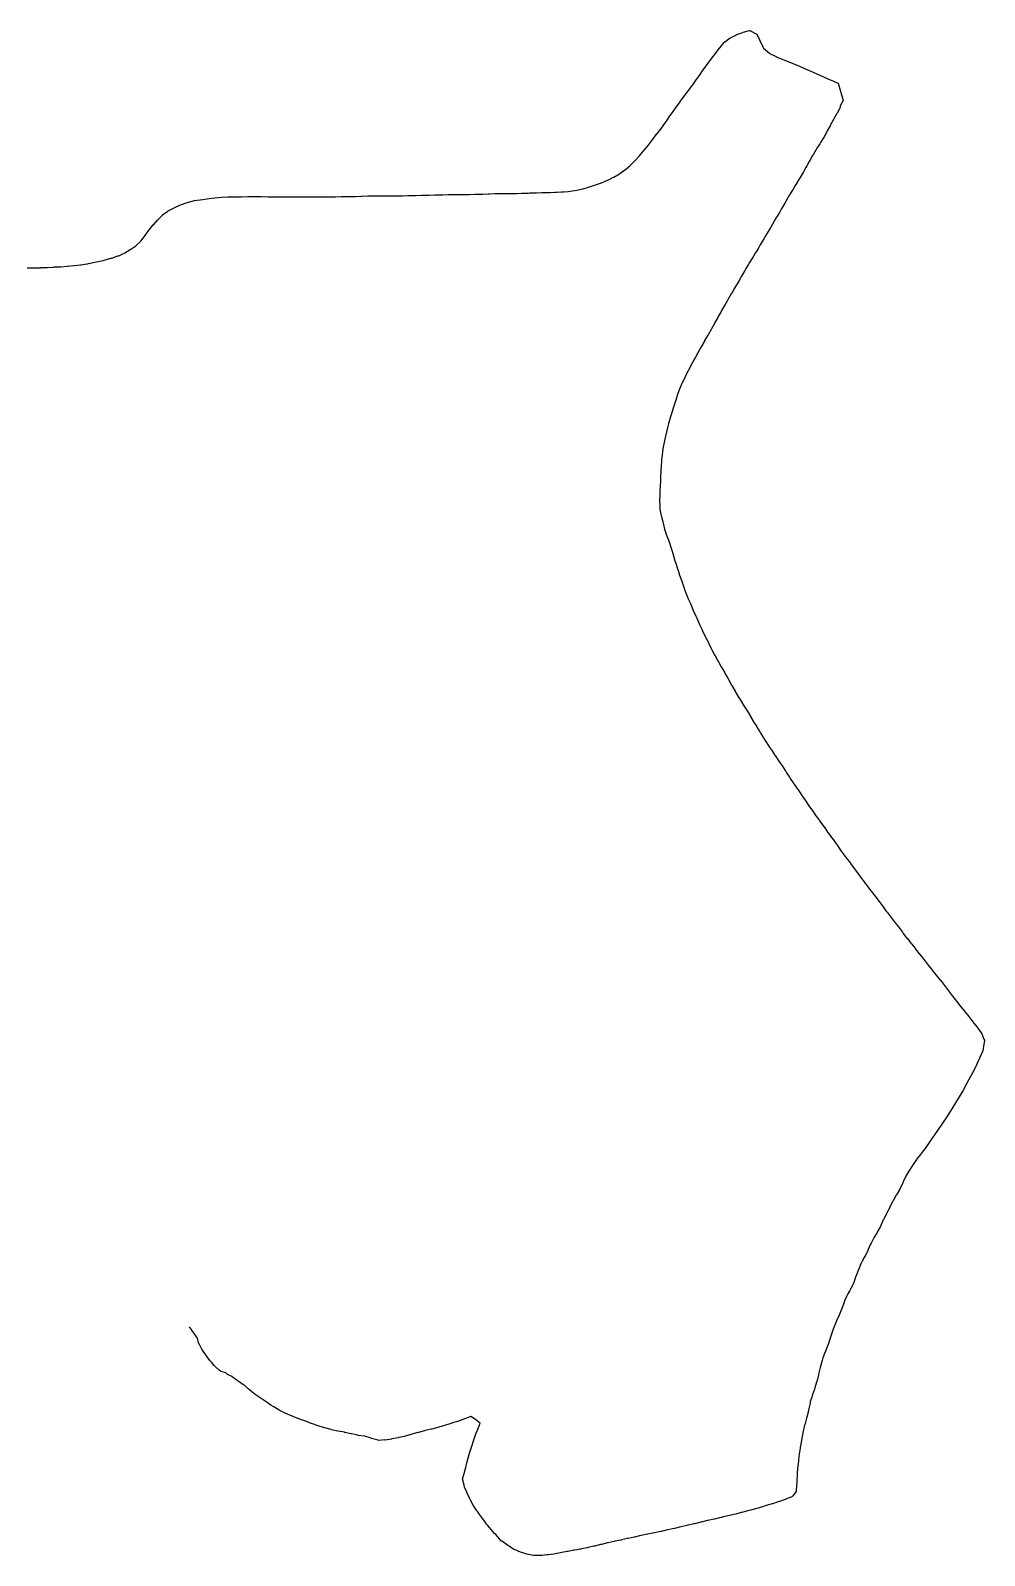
# Model space of a CAD drawing. Header units: metres. Extents: x -20.1 to 20.1, y 0 to 9.3.
# Drawn here: x -16.77 to -13.41, y 1.17 to 6.55 of the extents above; entities that cross this region are included whole.
import ezdxf

# ---------------------------------------------------------------- set-up
doc = ezdxf.new("R2010")
doc.units = ezdxf.units.M

msp = doc.modelspace()

# ---------------------------------------------------------------- linework, layer by layer
for p, q in [((-14.3223, 6.5056), (-14.3023, 6.5205)), ((-14.3023, 6.5205), (-14.301, 6.5214)), ((-14.301, 6.5214), (-14.2805, 6.5321)), ((-14.2805, 6.5321), (-14.2792, 6.5327)), ((-14.2792, 6.5327), (-14.2575, 6.5401)), ((-14.2575, 6.5401), (-14.2562, 6.5406)), ((-14.2562, 6.5406), (-14.234, 6.5465)), ((-14.234, 6.5465), (-14.2326, 6.5469)), ((-14.2326, 6.5469), (-14.2106, 6.5349)), ((-14.2106, 6.5349), (-14.2088, 6.5334)), ((-14.2088, 6.5334), (-14.1874, 6.4897)), ((-14.3745, 6.4394), (-14.3474, 6.4754)), ((-14.3474, 6.4754), (-14.3451, 6.4785)), ((-14.3451, 6.4785), (-14.3236, 6.5041)), ((-14.3236, 6.5041), (-14.3223, 6.5056)), ((-14.1874, 6.4897), (-14.1848, 6.4847)), ((-14.1848, 6.4847), (-14.164, 6.4664)), ((-14.164, 6.4664), (-14.161, 6.4643)), ((-14.161, 6.4643), (-14.1406, 6.4547)), ((-14.1406, 6.4547), (-14.1373, 6.453)), ((-14.1373, 6.453), (-14.1171, 6.4451)), ((-14.4106, 6.3888), (-14.4, 6.4042)), ((-14.4, 6.4042), (-14.3772, 6.4356)), ((-14.3772, 6.4356), (-14.3745, 6.4394)), ((-14.1171, 6.4451), (-14.1135, 6.4438)), ((-14.1135, 6.4438), (-14.0937, 6.4355)), ((-14.0937, 6.4355), (-14.0898, 6.4341)), ((-14.0898, 6.4341), (-14.0703, 6.4259)), ((-14.0703, 6.4259), (-14.0662, 6.4241)), ((-14.0662, 6.4241), (-14.0471, 6.4161)), ((-14.0471, 6.4161), (-14.0427, 6.4142)), ((-14.0427, 6.4142), (-14.0234, 6.4057)), ((-14.0234, 6.4057), (-14.0186, 6.4035)), ((-14.0186, 6.4035), (-13.9996, 6.3954)), ((-14.4485, 6.3361), (-14.4358, 6.3534)), ((-14.4358, 6.3534), (-14.4342, 6.3556)), ((-14.4342, 6.3556), (-14.4217, 6.3726)), ((-14.4217, 6.3726), (-14.4106, 6.3888)), ((-13.9996, 6.3954), (-13.9946, 6.3932)), ((-13.9946, 6.3932), (-13.9759, 6.3849)), ((-13.9759, 6.3849), (-13.9707, 6.3826)), ((-13.9707, 6.3826), (-13.9524, 6.3744)), ((-13.9524, 6.3744), (-13.9468, 6.3719)), ((-13.9468, 6.3719), (-13.9281, 6.3634)), ((-13.9281, 6.3634), (-13.9223, 6.3607)), ((-13.9223, 6.3607), (-13.9037, 6.3005)), ((-14.4914, 6.2779), (-14.4785, 6.2959)), ((-14.4785, 6.2959), (-14.4772, 6.2975)), ((-14.4772, 6.2975), (-14.4642, 6.315)), ((-14.4642, 6.315), (-14.4629, 6.3169)), ((-14.4629, 6.3169), (-14.45, 6.3341)), ((-14.45, 6.3341), (-14.4485, 6.3361)), ((-13.9037, 6.3005), (-13.9151, 6.2814)), ((-14.5331, 6.2185), (-14.5202, 6.2374)), ((-14.5202, 6.2374), (-14.5194, 6.2385)), ((-14.5194, 6.2385), (-14.5063, 6.2568)), ((-14.5063, 6.2568), (-14.5053, 6.2581)), ((-14.5053, 6.2581), (-14.4925, 6.2764)), ((-14.4925, 6.2764), (-14.4914, 6.2779)), ((-13.9262, 6.2543), (-13.9368, 6.2349)), ((-13.9254, 6.2559), (-13.9262, 6.2543)), ((-13.9146, 6.276), (-13.9254, 6.2559)), ((-13.9151, 6.2814), (-13.9146, 6.276)), ((-14.5623, 6.1802), (-14.5479, 6.1983)), ((-14.5479, 6.1983), (-14.5474, 6.199)), ((-14.5474, 6.199), (-14.5337, 6.2175)), ((-14.5337, 6.2175), (-14.5331, 6.2185)), ((-13.9617, 6.1897), (-13.9717, 6.1719)), ((-13.96, 6.1928), (-13.9617, 6.1897)), ((-13.9498, 6.2112), (-13.96, 6.1928)), ((-13.9484, 6.2138), (-13.9498, 6.2112)), ((-13.9379, 6.2329), (-13.9484, 6.2138)), ((-13.9368, 6.2349), (-13.9379, 6.2329)), ((-14.6059, 6.1249), (-14.5916, 6.1419)), ((-14.5916, 6.1419), (-14.5915, 6.142)), ((-14.5915, 6.142), (-14.5769, 6.1605)), ((-14.5769, 6.1605), (-14.5766, 6.1609)), ((-14.5766, 6.1609), (-14.5627, 6.1797)), ((-14.5627, 6.1797), (-14.5623, 6.1802)), ((-13.9966, 6.1317), (-13.9993, 6.1274)), ((-13.9864, 6.1479), (-13.9966, 6.1317)), ((-13.984, 6.1517), (-13.9864, 6.1479)), ((-13.9736, 6.1684), (-13.984, 6.1517)), ((-13.9717, 6.1719), (-13.9736, 6.1684)), ((-14.6546, 6.0712), (-14.6382, 6.0876)), ((-14.6382, 6.0876), (-14.6379, 6.0879)), ((-14.6379, 6.0879), (-14.6221, 6.1052)), ((-14.6221, 6.1052), (-14.622, 6.1054)), ((-14.622, 6.1054), (-14.6069, 6.1237)), ((-14.6069, 6.1237), (-14.6059, 6.1249)), ((-14.6069, 6.1237), (-14.6069, 6.1237)), ((-14.0239, 6.0853), (-14.0325, 6.0697)), ((-14.0208, 6.0906), (-14.0239, 6.0853)), ((-14.0118, 6.1066), (-14.0208, 6.0906)), ((-14.009, 6.1114), (-14.0118, 6.1066)), ((-13.9993, 6.1274), (-14.009, 6.1114)), ((-14.7337, 6.0192), (-14.7132, 6.0294)), ((-14.7132, 6.0294), (-14.7122, 6.0299)), ((-14.7122, 6.0299), (-14.6927, 6.0418)), ((-14.6927, 6.0418), (-14.6919, 6.0422)), ((-14.6919, 6.0422), (-14.6734, 6.0558)), ((-14.6734, 6.0558), (-14.6728, 6.0562)), ((-14.6728, 6.0562), (-14.6551, 6.0708)), ((-14.6551, 6.0708), (-14.6546, 6.0712)), ((-14.0561, 6.0281), (-14.0599, 6.0213)), ((-14.0477, 6.0424), (-14.0561, 6.0281)), ((-14.0442, 6.0487), (-14.0477, 6.0424)), ((-14.0357, 6.0638), (-14.0442, 6.0487)), ((-14.0325, 6.0697), (-14.0357, 6.0638)), ((-15.3157, 5.9677), (-15.2969, 5.9681)), ((-15.2969, 5.9681), (-15.2921, 5.9682)), ((-15.2921, 5.9682), (-15.2734, 5.9683)), ((-15.2734, 5.9683), (-15.2684, 5.9684)), ((-15.2684, 5.9684), (-15.2499, 5.9685)), ((-15.2499, 5.9685), (-15.2448, 5.9686)), ((-15.2448, 5.9686), (-15.2263, 5.9689)), ((-15.2263, 5.9689), (-15.2211, 5.9689)), ((-15.2211, 5.9689), (-15.2028, 5.9695)), ((-15.2028, 5.9695), (-15.1975, 5.9697)), ((-15.1975, 5.9697), (-15.1793, 5.9702)), ((-15.1793, 5.9702), (-15.1739, 5.9704)), ((-15.1739, 5.9704), (-15.1558, 5.971)), ((-15.1558, 5.971), (-15.1502, 5.971)), ((-15.1502, 5.971), (-15.1322, 5.9717)), ((-15.1322, 5.9717), (-15.1266, 5.972)), ((-15.1266, 5.972), (-15.1087, 5.9722)), ((-15.1087, 5.9722), (-15.1029, 5.9723)), ((-15.1029, 5.9723), (-15.0852, 5.9724)), ((-15.0852, 5.9724), (-15.0793, 5.9725)), ((-15.0793, 5.9725), (-15.0616, 5.9725)), ((-15.0616, 5.9725), (-15.0556, 5.9724)), ((-15.0556, 5.9724), (-15.0381, 5.9729)), ((-15.0381, 5.9729), (-15.032, 5.973)), ((-15.032, 5.973), (-15.0146, 5.9739)), ((-15.0146, 5.9739), (-15.0084, 5.9742)), ((-15.0084, 5.9742), (-14.991, 5.9747)), ((-14.991, 5.9747), (-14.9847, 5.9749)), ((-14.9847, 5.9749), (-14.9675, 5.9754)), ((-14.9675, 5.9754), (-14.9611, 5.9756)), ((-14.9611, 5.9756), (-14.944, 5.976)), ((-14.944, 5.976), (-14.9374, 5.9762)), ((-14.9374, 5.9762), (-14.9205, 5.9767)), ((-14.9205, 5.9767), (-14.9138, 5.977)), ((-14.9138, 5.977), (-14.897, 5.9779)), ((-14.897, 5.9779), (-14.8902, 5.9783)), ((-14.8902, 5.9783), (-14.8735, 5.9797)), ((-14.8735, 5.9797), (-14.8667, 5.9803)), ((-14.8667, 5.9803), (-14.8502, 5.9827)), ((-14.8502, 5.9827), (-14.8434, 5.9837)), ((-14.8434, 5.9837), (-14.8273, 5.9873)), ((-14.8273, 5.9873), (-14.8205, 5.9888)), ((-14.8205, 5.9888), (-14.8048, 5.9934)), ((-14.8048, 5.9934), (-14.7981, 5.9955)), ((-14.7981, 5.9955), (-14.7881, 5.9988)), ((-14.7881, 5.9988), (-14.7565, 6.0096)), ((-14.7565, 6.0096), (-14.7349, 6.0187)), ((-14.7349, 6.0187), (-14.7337, 6.0192)), ((-14.0856, 5.9802), (-14.0932, 5.9673)), ((-14.0809, 5.9876), (-14.0856, 5.9802)), ((-14.0728, 6.0007), (-14.0809, 5.9876)), ((-14.0684, 6.0078), (-14.0728, 6.0007)), ((-14.0599, 6.0213), (-14.0684, 6.0078)), ((-16.2839, 5.9107), (-16.2628, 5.922)), ((-16.2628, 5.922), (-16.2624, 5.9222)), ((-16.2624, 5.9222), (-16.2401, 5.9322)), ((-16.2401, 5.9322), (-16.2397, 5.9324)), ((-16.2397, 5.9324), (-16.2164, 5.941)), ((-16.2164, 5.941), (-16.2161, 5.941)), ((-16.2161, 5.941), (-16.1903, 5.9473)), ((-16.1903, 5.9473), (-16.1901, 5.9474)), ((-16.1901, 5.9474), (-16.1614, 5.9515)), ((-16.1614, 5.9515), (-16.1612, 5.9516)), ((-16.1612, 5.9516), (-16.1309, 5.9553)), ((-16.1309, 5.9553), (-16.1307, 5.9554)), ((-16.1307, 5.9554), (-16.1305, 5.9554)), ((-16.1305, 5.9554), (-16.0959, 5.9587)), ((-16.0959, 5.9587), (-16.0733, 5.9601)), ((-16.0733, 5.9601), (-16.0723, 5.9601)), ((-16.0723, 5.9601), (-16.0498, 5.9606)), ((-16.0498, 5.9606), (-16.0487, 5.9607)), ((-16.0487, 5.9607), (-16.0263, 5.961)), ((-16.0263, 5.961), (-16.0251, 5.961)), ((-16.0251, 5.961), (-16.0027, 5.9615)), ((-16.0027, 5.9615), (-16.0014, 5.9615)), ((-16.0014, 5.9615), (-15.9792, 5.9613)), ((-15.9792, 5.9613), (-15.9778, 5.9613)), ((-15.9778, 5.9613), (-15.9557, 5.9611)), ((-15.9557, 5.9611), (-15.9541, 5.9611)), ((-15.9541, 5.9611), (-15.9322, 5.9609)), ((-15.9322, 5.9609), (-15.9305, 5.9609)), ((-15.9305, 5.9609), (-15.9087, 5.9607)), ((-15.9087, 5.9607), (-15.9068, 5.9607)), ((-15.9068, 5.9607), (-15.8851, 5.9608)), ((-15.8851, 5.9608), (-15.8832, 5.9608)), ((-15.8832, 5.9608), (-15.8616, 5.9608)), ((-15.8616, 5.9608), (-15.8595, 5.9607)), ((-15.8595, 5.9607), (-15.8381, 5.9604)), ((-15.8381, 5.9604), (-15.8359, 5.9604)), ((-15.8359, 5.9604), (-15.8146, 5.9602)), ((-15.8146, 5.9602), (-15.8122, 5.9602)), ((-15.8122, 5.9602), (-15.791, 5.9603)), ((-15.791, 5.9603), (-15.7886, 5.9603)), ((-15.7886, 5.9603), (-15.7675, 5.9604)), ((-15.7675, 5.9604), (-15.765, 5.9604)), ((-15.765, 5.9604), (-15.744, 5.9603)), ((-15.744, 5.9603), (-15.7413, 5.9603)), ((-15.7413, 5.9603), (-15.7204, 5.9604)), ((-15.7204, 5.9604), (-15.7177, 5.9604)), ((-15.7177, 5.9604), (-15.6969, 5.9607)), ((-15.6969, 5.9607), (-15.694, 5.9608)), ((-15.694, 5.9608), (-15.6734, 5.9616)), ((-15.6734, 5.9616), (-15.6704, 5.9617)), ((-15.6704, 5.9617), (-15.6499, 5.9621)), ((-15.6499, 5.9621), (-15.6467, 5.9621)), ((-15.6467, 5.9621), (-15.6263, 5.9618)), ((-15.6263, 5.9618), (-15.6231, 5.9618)), ((-15.6231, 5.9618), (-15.6028, 5.9626)), ((-15.6028, 5.9626), (-15.5994, 5.9627)), ((-15.5994, 5.9627), (-15.5793, 5.9634)), ((-15.5793, 5.9634), (-15.5758, 5.9636)), ((-15.5758, 5.9636), (-15.5557, 5.9636)), ((-15.5557, 5.9636), (-15.5522, 5.9637)), ((-15.5522, 5.9637), (-15.5322, 5.964)), ((-15.5322, 5.964), (-15.5285, 5.964)), ((-15.5285, 5.964), (-15.5087, 5.9639)), ((-15.5087, 5.9639), (-15.5049, 5.964)), ((-15.5049, 5.964), (-15.4852, 5.9639)), ((-15.4852, 5.9639), (-15.4812, 5.9639)), ((-15.4812, 5.9639), (-15.4616, 5.9643)), ((-15.4616, 5.9643), (-15.4576, 5.9644)), ((-15.4576, 5.9644), (-15.4381, 5.965)), ((-15.4381, 5.965), (-15.4339, 5.965)), ((-15.4339, 5.965), (-15.4146, 5.9654)), ((-15.4146, 5.9654), (-15.4103, 5.9655)), ((-15.4103, 5.9655), (-15.391, 5.966)), ((-15.391, 5.966), (-15.3867, 5.9661)), ((-15.3867, 5.9661), (-15.3675, 5.9663)), ((-15.3675, 5.9663), (-15.363, 5.9665)), ((-15.363, 5.9665), (-15.344, 5.967)), ((-15.344, 5.967), (-15.3394, 5.9672)), ((-15.3394, 5.9672), (-15.3205, 5.9676)), ((-15.3205, 5.9676), (-15.3157, 5.9677)), ((-14.1221, 5.9167), (-14.129, 5.9052)), ((-14.117, 5.9258), (-14.1221, 5.9167)), ((-14.1099, 5.9378), (-14.117, 5.9258)), ((-14.1052, 5.9466), (-14.1099, 5.9378)), ((-14.0981, 5.9593), (-14.1052, 5.9466)), ((-14.0932, 5.9673), (-14.0981, 5.9593)), ((-16.3504, 5.8438), (-16.3363, 5.8613)), ((-16.3363, 5.8613), (-16.3356, 5.8623)), ((-16.3356, 5.8623), (-16.3203, 5.879)), ((-16.3203, 5.879), (-16.3196, 5.8798)), ((-16.3196, 5.8798), (-16.3035, 5.8959)), ((-16.3035, 5.8959), (-16.3029, 5.8965)), ((-16.3029, 5.8965), (-16.2844, 5.9103)), ((-16.2844, 5.9103), (-16.2839, 5.9107)), ((-14.1533, 5.8643), (-14.1592, 5.8537)), ((-14.1472, 5.875), (-14.1533, 5.8643)), ((-14.1413, 5.8849), (-14.1472, 5.875)), ((-14.1347, 5.8958), (-14.1413, 5.8849)), ((-14.129, 5.9052), (-14.1347, 5.8958)), ((-16.3785, 5.805), (-16.3654, 5.823)), ((-16.3654, 5.823), (-16.3644, 5.8244)), ((-16.3644, 5.8244), (-16.3513, 5.8426)), ((-16.3513, 5.8426), (-16.3504, 5.8438)), ((-14.1843, 5.812), (-14.1898, 5.8029)), ((-14.1775, 5.8232), (-14.1843, 5.812)), ((-14.1717, 5.8328), (-14.1775, 5.8232)), ((-14.1652, 5.8436), (-14.1717, 5.8328)), ((-14.1592, 5.8537), (-14.1652, 5.8436)), ((-16.4577, 5.7529), (-16.4381, 5.7624)), ((-16.4381, 5.7624), (-16.4359, 5.7635)), ((-16.4359, 5.7635), (-16.4173, 5.7743)), ((-16.4173, 5.7743), (-16.4153, 5.7754)), ((-16.4153, 5.7754), (-16.3977, 5.788)), ((-16.3977, 5.788), (-16.396, 5.7893)), ((-16.396, 5.7893), (-16.3799, 5.8038)), ((-16.3799, 5.8038), (-16.3785, 5.805)), ((-14.2139, 5.7617), (-14.2215, 5.7492)), ((-14.2089, 5.77), (-14.2139, 5.7617)), ((-14.2019, 5.7824), (-14.2089, 5.77)), ((-14.1969, 5.7912), (-14.2019, 5.7824)), ((-14.1898, 5.8029), (-14.1969, 5.7912)), ((-16.7798, 5.7099), (-16.7574, 5.7102)), ((-16.7574, 5.7102), (-16.7561, 5.7102)), ((-16.7561, 5.7102), (-16.7339, 5.7107)), ((-16.7339, 5.7107), (-16.7325, 5.7108)), ((-16.7325, 5.7108), (-16.7104, 5.7118)), ((-16.7104, 5.7118), (-16.7088, 5.7118)), ((-16.7088, 5.7118), (-16.6868, 5.713)), ((-16.6868, 5.713), (-16.6852, 5.7131)), ((-16.6852, 5.7131), (-16.6633, 5.7141)), ((-16.6633, 5.7141), (-16.6616, 5.7142)), ((-16.6616, 5.7142), (-16.6398, 5.7158)), ((-16.6398, 5.7158), (-16.638, 5.7159)), ((-16.638, 5.7159), (-16.6163, 5.718)), ((-16.6163, 5.718), (-16.6144, 5.7182)), ((-16.6144, 5.7182), (-16.5929, 5.7209)), ((-16.5929, 5.7209), (-16.5909, 5.7211)), ((-16.5909, 5.7211), (-16.5696, 5.7245)), ((-16.5696, 5.7245), (-16.5676, 5.7248)), ((-16.5676, 5.7248), (-16.5647, 5.7254)), ((-16.5647, 5.7254), (-16.5365, 5.7309)), ((-16.5365, 5.7309), (-16.5119, 5.7364)), ((-16.5119, 5.7364), (-16.5089, 5.7371)), ((-16.5089, 5.7371), (-16.485, 5.7437)), ((-16.485, 5.7437), (-16.4821, 5.7444)), ((-16.4821, 5.7444), (-16.4603, 5.752)), ((-16.4603, 5.752), (-16.4577, 5.7529)), ((-14.251, 5.7009), (-14.2591, 5.6867)), ((-14.247, 5.7079), (-14.251, 5.7009)), ((-14.2386, 5.7212), (-14.247, 5.7079)), ((-14.2342, 5.7285), (-14.2386, 5.7212)), ((-14.2262, 5.7415), (-14.2342, 5.7285)), ((-14.2215, 5.7492), (-14.2262, 5.7415)), ((-14.2743, 5.6591), (-14.2834, 5.6442)), ((-14.2709, 5.6651), (-14.2743, 5.6591)), ((-14.2628, 5.6802), (-14.2709, 5.6651)), ((-14.2591, 5.6867), (-14.2628, 5.6802)), ((-14.3106, 5.5975), (-14.3205, 5.5813)), ((-14.3079, 5.602), (-14.3106, 5.5975)), ((-14.2987, 5.6182), (-14.3079, 5.602)), ((-14.2957, 5.6233), (-14.2987, 5.6182)), ((-14.2866, 5.6387), (-14.2957, 5.6233)), ((-14.2834, 5.6442), (-14.2866, 5.6387)), ((-14.3446, 5.5387), (-14.3464, 5.5355)), ((-14.3347, 5.5563), (-14.3446, 5.5387)), ((-14.3326, 5.5601), (-14.3347, 5.5563)), ((-14.3228, 5.5771), (-14.3326, 5.5601)), ((-14.3205, 5.5813), (-14.3228, 5.5771)), ((-14.3694, 5.4933), (-14.3803, 5.4743)), ((-14.3682, 5.4956), (-14.3694, 5.4933)), ((-14.3579, 5.5144), (-14.3682, 5.4956)), ((-14.3563, 5.5171), (-14.3579, 5.5144)), ((-14.3464, 5.5355), (-14.3563, 5.5171)), ((-14.4051, 5.4311), (-14.4162, 5.4102)), ((-14.4046, 5.432), (-14.4051, 5.4311)), ((-14.3934, 5.4521), (-14.4046, 5.432)), ((-14.3927, 5.4534), (-14.3934, 5.4521)), ((-14.3813, 5.4726), (-14.3927, 5.4534)), ((-14.3803, 5.4743), (-14.3813, 5.4726)), ((-14.4283, 5.389), (-14.4396, 5.3679)), ((-14.4282, 5.3892), (-14.4283, 5.389)), ((-14.4249, 5.3951), (-14.4282, 5.3892)), ((-14.4164, 5.4099), (-14.4249, 5.3951)), ((-14.4162, 5.4102), (-14.4164, 5.4099)), ((-14.4625, 5.3239), (-14.472, 5.3041)), ((-14.4616, 5.3254), (-14.4625, 5.3239)), ((-14.4513, 5.3454), (-14.4616, 5.3254)), ((-14.4507, 5.3465), (-14.4513, 5.3454)), ((-14.4399, 5.3672), (-14.4507, 5.3465)), ((-14.4396, 5.3679), (-14.4399, 5.3672)), ((-14.4825, 5.2795), (-14.4889, 5.2597)), ((-14.4814, 5.2821), (-14.4825, 5.2795)), ((-14.473, 5.3021), (-14.4814, 5.2821)), ((-14.472, 5.3041), (-14.473, 5.3021)), ((-14.5039, 5.2155), (-14.5197, 5.1609)), ((-14.4917, 5.2511), (-14.5039, 5.2155)), ((-14.4899, 5.2565), (-14.4917, 5.2511)), ((-14.4889, 5.2597), (-14.4899, 5.2565)), ((-14.5316, 5.1121), (-14.5381, 5.0774)), ((-14.5304, 5.1171), (-14.5316, 5.1121)), ((-14.521, 5.1562), (-14.5304, 5.1171)), ((-14.5197, 5.1609), (-14.521, 5.1562)), ((-14.5392, 5.0715), (-14.5432, 5.0407)), ((-14.5381, 5.0774), (-14.5392, 5.0715)), ((-14.546, 5.0057), (-14.5466, 4.9983)), ((-14.544, 5.0341), (-14.546, 5.0057)), ((-14.5432, 5.0407), (-14.544, 5.0341)), ((-14.5485, 4.9629), (-14.5496, 4.9369)), ((-14.548, 4.9711), (-14.5485, 4.9629)), ((-14.5466, 4.9983), (-14.548, 4.9711)), ((-14.5509, 4.9027), (-14.5514, 4.8923)), ((-14.55, 4.9276), (-14.5509, 4.9027)), ((-14.5496, 4.9369), (-14.55, 4.9276)), ((-14.5514, 4.8923), (-14.5505, 4.8702)), ((-14.5505, 4.8702), (-14.5502, 4.8598)), ((-14.5502, 4.8598), (-14.5464, 4.8415)), ((-14.5464, 4.8415), (-14.5442, 4.8321)), ((-14.5442, 4.8321), (-14.5402, 4.8149)), ((-14.5402, 4.8149), (-14.5377, 4.805)), ((-14.5377, 4.805), (-14.5334, 4.7888)), ((-14.5334, 4.7888), (-14.5304, 4.7787)), ((-14.5304, 4.7787), (-14.5251, 4.7642)), ((-14.5251, 4.7642), (-14.5214, 4.7541)), ((-14.5214, 4.7541), (-14.5163, 4.7402)), ((-14.5163, 4.7402), (-14.5126, 4.7292)), ((-14.5126, 4.7292), (-14.5084, 4.7153)), ((-14.5084, 4.7153), (-14.5048, 4.7034)), ((-14.5048, 4.7034), (-14.5007, 4.6901)), ((-14.5007, 4.6901), (-14.4969, 4.6777)), ((-14.4969, 4.6777), (-14.493, 4.665)), ((-14.493, 4.665), (-14.489, 4.6519)), ((-14.489, 4.6519), (-14.4851, 4.64)), ((-14.4851, 4.64), (-14.4808, 4.6266)), ((-14.4808, 4.6266), (-14.4768, 4.6154)), ((-14.4768, 4.6154), (-14.4721, 4.6016)), ((-14.4721, 4.6016), (-14.4684, 4.591)), ((-14.4684, 4.591), (-14.4633, 4.5768)), ((-14.4633, 4.5768), (-14.4596, 4.5669)), ((-14.4596, 4.5669), (-14.4539, 4.5526)), ((-14.4539, 4.5526), (-14.4501, 4.5436)), ((-14.4501, 4.5436), (-14.444, 4.529)), ((-14.444, 4.529), (-14.4403, 4.5206)), ((-14.4403, 4.5206), (-14.4338, 4.5055)), ((-14.4338, 4.5055), (-14.4304, 4.4976)), ((-14.4304, 4.4976), (-14.4236, 4.4822)), ((-14.4236, 4.4822), (-14.4203, 4.4748)), ((-14.4203, 4.4748), (-14.4132, 4.4589)), ((-14.4132, 4.4589), (-14.4101, 4.4522)), ((-14.4101, 4.4522), (-14.4026, 4.436)), ((-14.4026, 4.436), (-14.3996, 4.4298)), ((-14.3996, 4.4298), (-14.3917, 4.4133)), ((-14.3917, 4.4133), (-14.3889, 4.4077)), ((-14.3889, 4.4077), (-14.3805, 4.391)), ((-14.3805, 4.391), (-14.3779, 4.3858)), ((-14.3779, 4.3858), (-14.3695, 4.3684)), ((-14.3695, 4.3684), (-14.3671, 4.3638)), ((-14.3671, 4.3638), (-14.3581, 4.3463)), ((-14.3581, 4.3463), (-14.3559, 4.3422)), ((-14.3559, 4.3422), (-14.346, 4.3249)), ((-14.346, 4.3249), (-14.3439, 4.3213)), ((-14.3439, 4.3213), (-14.3338, 4.3035)), ((-14.3338, 4.3035), (-14.3321, 4.3003)), ((-14.3321, 4.3003), (-14.3218, 4.2819)), ((-14.3218, 4.2819), (-14.3203, 4.2793)), ((-14.3203, 4.2793), (-14.3095, 4.2607)), ((-14.3095, 4.2607), (-14.3083, 4.2584)), ((-14.3083, 4.2584), (-14.2976, 4.2391)), ((-14.2976, 4.2391), (-14.2965, 4.2373)), ((-14.2965, 4.2373), (-14.2853, 4.2178)), ((-14.2853, 4.2178), (-14.2845, 4.2165)), ((-14.2845, 4.2165), (-14.2729, 4.1967)), ((-14.2729, 4.1967), (-14.2724, 4.1958)), ((-14.2724, 4.1958), (-14.26, 4.1761)), ((-14.26, 4.1761), (-14.2597, 4.1756)), ((-14.2597, 4.1756), (-14.2471, 4.1554)), ((-14.2471, 4.1554), (-14.2471, 4.1554)), ((-14.2471, 4.1554), (-14.246, 4.1536)), ((-14.246, 4.1536), (-14.2348, 4.1349)), ((-14.2348, 4.1349), (-14.2345, 4.1345)), ((-14.2345, 4.1345), (-14.2225, 4.1143)), ((-14.2225, 4.1143), (-14.222, 4.1134)), ((-14.222, 4.1134), (-14.2102, 4.0937)), ((-14.2102, 4.0937), (-14.2094, 4.0925)), ((-14.2094, 4.0925), (-14.1974, 4.0737)), ((-14.1974, 4.0737), (-14.1964, 4.072)), ((-14.1964, 4.072), (-14.1849, 4.0534)), ((-14.1849, 4.0534), (-14.1836, 4.0513)), ((-14.1836, 4.0513), (-14.1722, 4.0332)), ((-14.1722, 4.0332), (-14.1706, 4.0308)), ((-14.1706, 4.0308), (-14.1592, 4.0134)), ((-14.1592, 4.0134), (-14.1573, 4.0105)), ((-14.1573, 4.0105), (-14.1462, 3.9935)), ((-14.1462, 3.9935), (-14.144, 3.9903)), ((-14.144, 3.9903), (-14.1329, 3.9739)), ((-14.1329, 3.9739), (-14.1305, 3.9703)), ((-14.1305, 3.9703), (-14.1196, 3.9544)), ((-14.1196, 3.9544), (-14.117, 3.9503)), ((-14.117, 3.9503), (-14.1067, 3.9345)), ((-14.1067, 3.9345), (-14.1037, 3.93)), ((-14.1037, 3.93), (-14.0938, 3.9145)), ((-14.0938, 3.9145), (-14.0906, 3.9097)), ((-14.0906, 3.9097), (-14.0806, 3.8949)), ((-14.0806, 3.8949), (-14.077, 3.8897)), ((-14.077, 3.8897), (-14.067, 3.8756)), ((-14.067, 3.8756), (-14.0631, 3.8701)), ((-14.0631, 3.8701), (-14.0535, 3.8562)), ((-14.0535, 3.8562), (-14.0494, 3.8503)), ((-14.0494, 3.8503), (-14.0403, 3.8367)), ((-14.0403, 3.8367), (-14.0361, 3.8301)), ((-14.0361, 3.8301), (-14.0271, 3.817)), ((-14.0271, 3.817), (-14.0224, 3.8103)), ((-14.0224, 3.8103), (-14.0136, 3.7977)), ((-14.0136, 3.7977), (-14.0085, 3.7907)), ((-14.0085, 3.7907), (-14, 3.7784)), ((-14, 3.7784), (-13.9948, 3.7709)), ((-13.9948, 3.7709), (-13.9864, 3.7592)), ((-13.9864, 3.7592), (-13.9808, 3.7514)), ((-13.9808, 3.7514), (-13.9726, 3.7401)), ((-13.9726, 3.7401), (-13.9668, 3.7319)), ((-13.9668, 3.7319), (-13.9588, 3.7211)), ((-13.9588, 3.7211), (-13.9527, 3.7125)), ((-13.9527, 3.7125), (-13.9451, 3.7019)), ((-13.9451, 3.7019), (-13.9386, 3.6931)), ((-13.9386, 3.6931), (-13.9314, 3.6828)), ((-13.9314, 3.6828), (-13.9247, 3.6734)), ((-13.9247, 3.6734), (-13.9177, 3.6636)), ((-13.9177, 3.6636), (-13.9109, 3.6538)), ((-13.9109, 3.6538), (-13.904, 3.6445)), ((-13.904, 3.6445), (-13.8968, 3.6344)), ((-13.8968, 3.6344), (-13.89, 3.6256)), ((-13.89, 3.6256), (-13.8823, 3.6154)), ((-13.8823, 3.6154), (-13.876, 3.6068)), ((-13.876, 3.6068), (-13.8681, 3.5961)), ((-13.8681, 3.5961), (-13.8621, 3.5879)), ((-13.8621, 3.5879), (-13.8539, 3.5768)), ((-13.8539, 3.5768), (-13.848, 3.5691)), ((-13.848, 3.5691), (-13.8395, 3.5577)), ((-13.8395, 3.5577), (-13.834, 3.5502)), ((-13.834, 3.5502), (-13.8253, 3.5383)), ((-13.8253, 3.5383), (-13.8201, 3.5314)), ((-13.8201, 3.5314), (-13.8109, 3.5193)), ((-13.8109, 3.5193), (-13.8059, 3.5127)), ((-13.8059, 3.5127), (-13.7962, 3.5005)), ((-13.7962, 3.5005), (-13.7914, 3.4943)), ((-13.7914, 3.4943), (-13.7814, 3.4818)), ((-13.7814, 3.4818), (-13.777, 3.4759)), ((-13.777, 3.4759), (-13.7672, 3.4625)), ((-13.7672, 3.4625), (-13.7631, 3.4569)), ((-13.7631, 3.4569), (-13.7532, 3.443)), ((-13.7532, 3.443), (-13.7493, 3.4379)), ((-13.7493, 3.4379), (-13.7387, 3.424)), ((-13.7387, 3.424), (-13.735, 3.4193)), ((-13.735, 3.4193), (-13.7238, 3.4054)), ((-13.7238, 3.4054), (-13.7205, 3.401)), ((-13.7205, 3.401), (-13.7092, 3.3865)), ((-13.7092, 3.3865), (-13.7061, 3.3825)), ((-13.7061, 3.3825), (-13.6949, 3.3674)), ((-13.6949, 3.3674), (-13.6921, 3.3637)), ((-13.6921, 3.3637), (-13.6805, 3.3483)), ((-13.6805, 3.3483), (-13.6779, 3.3451)), ((-13.6779, 3.3451), (-13.6656, 3.3296)), ((-13.6656, 3.3296), (-13.6633, 3.3268)), ((-13.6633, 3.3268), (-13.6506, 3.3112)), ((-13.6506, 3.3112), (-13.6487, 3.3086)), ((-13.6487, 3.3086), (-13.6362, 3.2921)), ((-13.6362, 3.2921), (-13.6345, 3.2899)), ((-13.6345, 3.2899), (-13.6215, 3.2734)), ((-13.6215, 3.2734), (-13.62, 3.2715)), ((-13.62, 3.2715), (-13.6067, 3.2546)), ((-13.6067, 3.2546), (-13.6056, 3.2532)), ((-13.6056, 3.2532), (-13.5921, 3.2358)), ((-13.5921, 3.2358), (-13.5912, 3.2347)), ((-13.5912, 3.2347), (-13.5773, 3.2171)), ((-13.5773, 3.2171), (-13.5767, 3.2164)), ((-13.5767, 3.2164), (-13.5618, 3.1991)), ((-13.5618, 3.1991), (-13.5615, 3.1987)), ((-13.5615, 3.1987), (-13.5471, 3.1803)), ((-13.5471, 3.1803), (-13.5471, 3.1803)), ((-13.5471, 3.1803), (-13.5465, 3.1794)), ((-13.5465, 3.1794), (-13.5331, 3.1615)), ((-13.5331, 3.1615), (-13.5328, 3.1611)), ((-13.5328, 3.1611), (-13.5188, 3.1429)), ((-13.5188, 3.1429), (-13.5182, 3.1422)), ((-13.5182, 3.1422), (-13.5046, 3.1242)), ((-13.5046, 3.1242), (-13.5038, 3.1231)), ((-13.5038, 3.1231), (-13.4901, 3.1059)), ((-13.4901, 3.1059), (-13.4889, 3.1045)), ((-13.4889, 3.1045), (-13.4751, 3.088)), ((-13.4751, 3.088), (-13.4737, 3.0863)), ((-13.4737, 3.0863), (-13.4605, 3.0698)), ((-13.4605, 3.0698), (-13.4589, 3.0676)), ((-13.4589, 3.0676), (-13.4463, 3.0512)), ((-13.4463, 3.0512), (-13.4443, 3.0487)), ((-13.4443, 3.0487), (-13.4321, 3.0325)), ((-13.4321, 3.0325), (-13.4299, 3.0296)), ((-13.4299, 3.0296), (-13.4183, 3.0135)), ((-13.4183, 3.0135), (-13.4159, 3.0101)), ((-13.4159, 3.0101), (-13.408, 2.9913)), ((-13.4103, 2.9581), (-13.4113, 2.9501)), ((-13.406, 2.9868), (-13.4103, 2.9581)), ((-13.408, 2.9913), (-13.406, 2.9868)), ((-13.4113, 2.9501), (-13.4326, 2.9027)), ((-13.4407, 2.8855), (-13.469, 2.833)), ((-13.4326, 2.9027), (-13.4407, 2.8855)), ((-13.4826, 2.8083), (-13.5177, 2.7505)), ((-13.469, 2.833), (-13.4826, 2.8083)), ((-13.5177, 2.7505), (-13.5384, 2.7164)), ((-13.5384, 2.7164), (-13.5714, 2.669)), ((-13.5714, 2.669), (-13.5965, 2.6329)), ((-13.6309, 2.5857), (-13.644, 2.5685)), ((-13.6294, 2.5876), (-13.6309, 2.5857)), ((-13.6164, 2.6037), (-13.6294, 2.5876)), ((-13.6147, 2.6058), (-13.6164, 2.6037)), ((-13.6106, 2.6119), (-13.6147, 2.6058)), ((-13.5965, 2.6329), (-13.6106, 2.6119)), ((-13.6713, 2.528), (-13.6832, 2.5078)), ((-13.6707, 2.5289), (-13.6713, 2.528)), ((-13.6582, 2.5476), (-13.6707, 2.5289)), ((-13.6574, 2.5489), (-13.6582, 2.5476)), ((-13.6451, 2.5669), (-13.6574, 2.5489)), ((-13.644, 2.5685), (-13.6451, 2.5669)), ((-13.694, 2.4847), (-13.7039, 2.4622)), ((-13.6917, 2.4896), (-13.694, 2.4848)), ((-13.694, 2.4848), (-13.694, 2.4847)), ((-13.6834, 2.5074), (-13.6917, 2.4896)), ((-13.6832, 2.5078), (-13.6834, 2.5074)), ((-13.7278, 2.421), (-13.7286, 2.4193)), ((-13.7171, 2.4412), (-13.7278, 2.421)), ((-13.7165, 2.4422), (-13.7171, 2.4412)), ((-13.7043, 2.4615), (-13.7165, 2.4422)), ((-13.7039, 2.4622), (-13.7043, 2.4615)), ((-13.7517, 2.3757), (-13.7609, 2.3563)), ((-13.7503, 2.3784), (-13.7517, 2.3757)), ((-13.7402, 2.3976), (-13.7503, 2.3784)), ((-13.7392, 2.3998), (-13.7402, 2.3976)), ((-13.7286, 2.4193), (-13.7392, 2.3998)), ((-13.7827, 2.3131), (-13.7848, 2.3089)), ((-13.7731, 2.3305), (-13.7827, 2.3131)), ((-13.7713, 2.3343), (-13.7731, 2.3305)), ((-13.7626, 2.3533), (-13.7713, 2.3343)), ((-13.7609, 2.3563), (-13.7626, 2.3533)), ((-13.8084, 2.2658), (-13.8159, 2.2486)), ((-13.8059, 2.271), (-13.8084, 2.2658)), ((-13.7978, 2.2885), (-13.8059, 2.271)), ((-13.7951, 2.2928), (-13.7978, 2.2885)), ((-13.7848, 2.3089), (-13.7951, 2.2928)), ((-13.8379, 2.2054), (-13.8414, 2.1988)), ((-13.8298, 2.2205), (-13.8379, 2.2054)), ((-13.8267, 2.2268), (-13.8298, 2.2205)), ((-13.8187, 2.2427), (-13.8267, 2.2268)), ((-13.8159, 2.2486), (-13.8187, 2.2427)), ((-13.8604, 2.1512), (-13.8658, 2.1359)), ((-13.8573, 2.1599), (-13.8604, 2.1512)), ((-13.8516, 2.1757), (-13.8573, 2.1599)), ((-13.8483, 2.1833), (-13.8516, 2.1757)), ((-13.8414, 2.1988), (-13.8483, 2.1833)), ((-13.8804, 2.1046), (-13.8874, 2.0924)), ((-13.8759, 2.1135), (-13.8804, 2.1046)), ((-13.8691, 2.1265), (-13.8759, 2.1135)), ((-13.8658, 2.1359), (-13.8691, 2.1265)), ((-13.9065, 2.0466), (-13.9107, 2.0349)), ((-13.902, 2.0595), (-13.9065, 2.0466)), ((-13.8978, 2.0702), (-13.902, 2.0595)), ((-13.8927, 2.0835), (-13.8978, 2.0702)), ((-13.8874, 2.0924), (-13.8927, 2.0835)), ((-13.926, 2.001), (-13.9313, 1.9888)), ((-13.921, 2.0119), (-13.926, 2.001)), ((-13.9158, 2.0234), (-13.921, 2.0119)), ((-13.9107, 2.0349), (-13.9158, 2.0234)), ((-16.2, 1.9647), (-16.208, 1.9765)), ((-16.1943, 1.9567), (-16.2, 1.9647)), ((-16.1861, 1.9447), (-16.1943, 1.9567)), ((-16.1805, 1.937), (-16.1861, 1.9447)), ((-16.1766, 1.9199), (-16.1805, 1.937)), ((-13.9488, 1.9398), (-13.952, 1.9297)), ((-13.9441, 1.9541), (-13.9488, 1.9398)), ((-13.9406, 1.9649), (-13.9441, 1.9541)), ((-13.9354, 1.978), (-13.9406, 1.9649)), ((-13.9313, 1.9888), (-13.9354, 1.978)), ((-16.1713, 1.9124), (-16.1766, 1.9199)), ((-16.1647, 1.8977), (-16.1713, 1.9124)), ((-16.1599, 1.8902), (-16.1647, 1.8977)), ((-16.1507, 1.8778), (-16.1599, 1.8902)), ((-13.9696, 1.8823), (-13.9755, 1.8667)), ((-13.9664, 1.8908), (-13.9696, 1.8823)), ((-13.9605, 1.9057), (-13.9664, 1.8908)), ((-13.9569, 1.9147), (-13.9605, 1.9057)), ((-13.952, 1.9297), (-13.9569, 1.9147)), ((-16.1456, 1.871), (-16.1507, 1.8778)), ((-16.1362, 1.8584), (-16.1456, 1.871)), ((-16.1309, 1.8522), (-16.1362, 1.8584)), ((-16.1207, 1.8402), (-16.1309, 1.8522)), ((-16.1153, 1.8343), (-16.1207, 1.8402)), ((-16.1032, 1.824), (-16.1153, 1.8343)), ((-13.985, 1.833), (-13.9894, 1.8141)), ((-13.983, 1.8409), (-13.985, 1.833)), ((-13.978, 1.8584), (-13.983, 1.8409)), ((-13.9755, 1.8667), (-13.978, 1.8584)), ((-16.0974, 1.8189), (-16.1032, 1.824)), ((-16.0798, 1.8141), (-16.0974, 1.8189)), ((-16.0739, 1.809), (-16.0798, 1.8141)), ((-16.0593, 1.8011), (-16.0739, 1.809)), ((-16.0534, 1.7963), (-16.0593, 1.8011)), ((-16.0398, 1.7871), (-16.0534, 1.7963)), ((-16.0335, 1.7828), (-16.0398, 1.7871)), ((-16.0199, 1.7735), (-16.0335, 1.7828)), ((-13.9977, 1.7811), (-14.0036, 1.7617)), ((-13.9958, 1.7872), (-13.9977, 1.7811)), ((-13.9912, 1.8069), (-13.9958, 1.7872)), ((-13.9894, 1.8141), (-13.9912, 1.8069)), ((-16.0136, 1.7694), (-16.0199, 1.7735)), ((-16.001, 1.7582), (-16.0136, 1.7694)), ((-15.995, 1.7537), (-16.001, 1.7582)), ((-15.9825, 1.7426), (-15.995, 1.7537)), ((-15.9764, 1.7381), (-15.9825, 1.7426)), ((-15.9625, 1.728), (-15.9764, 1.7381)), ((-15.9559, 1.7236), (-15.9625, 1.728)), ((-15.9419, 1.714), (-15.9559, 1.7236)), ((-14.0139, 1.7324), (-14.02, 1.7117)), ((-14.0125, 1.7374), (-14.0139, 1.7324)), ((-14.0053, 1.7563), (-14.0125, 1.7374)), ((-14.0036, 1.7617), (-14.0053, 1.7563)), ((-15.9346, 1.7093), (-15.9419, 1.714)), ((-15.9214, 1.7006), (-15.9346, 1.7093)), ((-15.9135, 1.6958), (-15.9214, 1.7006)), ((-15.901, 1.6881), (-15.9135, 1.6958)), ((-15.8922, 1.6832), (-15.901, 1.6881)), ((-15.8801, 1.6768), (-15.8922, 1.6832)), ((-15.8705, 1.672), (-15.8801, 1.6768)), ((-15.8549, 1.6654), (-15.8705, 1.672)), ((-14.0269, 1.6807), (-14.0325, 1.6577)), ((-14.026, 1.6844), (-14.0269, 1.6807)), ((-14.021, 1.7072), (-14.026, 1.6844)), ((-14.02, 1.7117), (-14.021, 1.7072)), ((-15.8263, 1.6536), (-15.8549, 1.6654)), ((-15.8257, 1.6534), (-15.8263, 1.6536)), ((-15.8254, 1.6533), (-15.8257, 1.6534)), ((-15.8251, 1.6532), (-15.8254, 1.6533)), ((-15.8173, 1.6503), (-15.8251, 1.6532)), ((-15.8027, 1.6449), (-15.8173, 1.6503)), ((-15.8022, 1.6448), (-15.8027, 1.6449)), ((-15.7789, 1.636), (-15.8022, 1.6448)), ((-15.7785, 1.6359), (-15.7789, 1.636)), ((-15.7551, 1.6276), (-15.7785, 1.6359)), ((-15.7549, 1.6275), (-15.7551, 1.6276)), ((-15.7318, 1.6203), (-15.7549, 1.6275)), ((-15.7314, 1.6202), (-15.7318, 1.6203)), ((-15.7089, 1.6142), (-15.7314, 1.6202)), ((-15.7081, 1.6139), (-15.7089, 1.6142)), ((-15.6855, 1.6091), (-15.7081, 1.6139)), ((-15.3564, 1.6156), (-15.3774, 1.6105)), ((-15.3538, 1.6163), (-15.3564, 1.6156)), ((-15.333, 1.6213), (-15.3538, 1.6163)), ((-15.3299, 1.6222), (-15.333, 1.6213)), ((-15.3095, 1.6288), (-15.3299, 1.6222)), ((-15.306, 1.6299), (-15.3095, 1.6288)), ((-15.2859, 1.6361), (-15.306, 1.6299)), ((-15.2817, 1.6375), (-15.2859, 1.6361)), ((-15.2631, 1.6432), (-15.2817, 1.6375)), ((-15.2168, 1.6606), (-15.2631, 1.6432)), ((-15.2036, 1.6521), (-15.2168, 1.6606)), ((-15.1841, 1.6367), (-15.2036, 1.6521)), ((-15.1996, 1.5961), (-15.192, 1.6157)), ((-15.192, 1.6157), (-15.1877, 1.627)), ((-15.1877, 1.627), (-15.1841, 1.6367)), ((-14.0401, 1.6293), (-14.0458, 1.6045)), ((-14.0396, 1.6315), (-14.0401, 1.6293)), ((-14.0333, 1.6548), (-14.0396, 1.6315)), ((-14.0325, 1.6577), (-14.0333, 1.6548)), ((-15.6845, 1.6089), (-15.6855, 1.6091)), ((-15.662, 1.6047), (-15.6845, 1.6089)), ((-15.6609, 1.6045), (-15.662, 1.6047)), ((-15.6383, 1.5993), (-15.6609, 1.6045)), ((-15.6372, 1.5991), (-15.6383, 1.5993)), ((-15.6146, 1.594), (-15.6372, 1.5991)), ((-15.6136, 1.5939), (-15.6146, 1.594)), ((-15.591, 1.5908), (-15.6136, 1.5939)), ((-15.5899, 1.5906), (-15.591, 1.5908)), ((-15.5673, 1.5837), (-15.5899, 1.5906)), ((-15.5662, 1.5834), (-15.5673, 1.5837)), ((-15.5435, 1.5767), (-15.5662, 1.5834)), ((-15.5425, 1.5763), (-15.5435, 1.5767)), ((-15.52, 1.5776), (-15.5425, 1.5763)), ((-15.5188, 1.5774), (-15.52, 1.5776)), ((-15.4966, 1.581), (-15.5188, 1.5774)), ((-15.4952, 1.5812), (-15.4966, 1.581)), ((-15.4732, 1.5853), (-15.4952, 1.5812)), ((-15.4716, 1.5859), (-15.4732, 1.5853)), ((-15.4498, 1.5904), (-15.4716, 1.5859)), ((-15.448, 1.5911), (-15.4498, 1.5904)), ((-15.4266, 1.5974), (-15.448, 1.5911)), ((-15.4245, 1.5979), (-15.4266, 1.5974)), ((-15.4032, 1.6038), (-15.4245, 1.5979)), ((-15.4009, 1.6043), (-15.4032, 1.6038)), ((-15.3799, 1.6099), (-15.4009, 1.6043)), ((-15.3774, 1.6105), (-15.3799, 1.6099)), ((-15.2152, 1.5492), (-15.2045, 1.5821)), ((-15.2045, 1.5821), (-15.1996, 1.5961)), ((-14.0512, 1.5758), (-14.0553, 1.5516)), ((-14.051, 1.5765), (-14.0512, 1.5758)), ((-14.0461, 1.603), (-14.051, 1.5765)), ((-14.0458, 1.6045), (-14.0461, 1.603)), ((-15.2303, 1.4967), (-15.2216, 1.5309)), ((-15.2216, 1.5309), (-15.2152, 1.5492)), ((-14.0602, 1.5193), (-14.0632, 1.4912)), ((-14.0601, 1.5202), (-14.0602, 1.5193)), ((-14.0559, 1.5482), (-14.0601, 1.5202)), ((-14.0553, 1.5516), (-14.0559, 1.5483)), ((-14.0559, 1.5483), (-14.0559, 1.5482)), ((-15.2454, 1.4406), (-15.2422, 1.4517)), ((-15.2422, 1.4517), (-15.2343, 1.4809)), ((-15.2343, 1.4809), (-15.2303, 1.4967)), ((-14.0664, 1.4592), (-14.0672, 1.431)), ((-14.0663, 1.4621), (-14.0664, 1.4592)), ((-14.0634, 1.4893), (-14.0663, 1.4621)), ((-14.0632, 1.4912), (-14.0634, 1.4893)), ((-15.2402, 1.4188), (-15.2454, 1.4406)), ((-15.2385, 1.4115), (-15.2402, 1.4188)), ((-15.2306, 1.3935), (-15.2385, 1.4115)), ((-14.0694, 1.4011), (-14.0699, 1.3963)), ((-14.0674, 1.427), (-14.0694, 1.4011)), ((-14.0672, 1.431), (-14.0674, 1.427)), ((-15.2281, 1.388), (-15.2306, 1.3935)), ((-15.2201, 1.3704), (-15.2281, 1.388)), ((-15.2179, 1.3654), (-15.2201, 1.3704)), ((-15.2081, 1.3483), (-15.2179, 1.3654)), ((-15.2055, 1.3439), (-15.2081, 1.3483)), ((-14.1788, 1.3451), (-14.1845, 1.3433)), ((-14.1589, 1.3513), (-14.1788, 1.3451)), ((-14.1535, 1.353), (-14.1589, 1.3513)), ((-14.1338, 1.3597), (-14.1535, 1.353)), ((-14.1287, 1.3613), (-14.1338, 1.3597)), ((-14.1087, 1.3681), (-14.1287, 1.3613)), ((-14.1041, 1.37), (-14.1087, 1.3681)), ((-14.0846, 1.3777), (-14.1041, 1.37)), ((-14.082, 1.3811), (-14.0846, 1.3777)), ((-14.0699, 1.3963), (-14.082, 1.3811)), ((-15.1949, 1.3282), (-15.2055, 1.3439)), ((-15.1922, 1.3242), (-15.1949, 1.3282)), ((-15.1878, 1.3181), (-15.1922, 1.3242)), ((-15.1744, 1.2998), (-15.1878, 1.3181)), ((-15.1644, 1.2861), (-15.1744, 1.2998)), ((-14.3821, 1.2932), (-14.4051, 1.2877)), ((-14.3813, 1.2934), (-14.3821, 1.2932)), ((-14.3586, 1.2986), (-14.3813, 1.2934)), ((-14.3576, 1.2989), (-14.3586, 1.2986)), ((-14.3353, 1.304), (-14.3576, 1.2989)), ((-14.3341, 1.3043), (-14.3353, 1.304)), ((-14.3323, 1.3047), (-14.3341, 1.3043)), ((-14.3266, 1.3061), (-14.3323, 1.3047)), ((-14.2987, 1.3128), (-14.3266, 1.3061)), ((-14.29, 1.3149), (-14.2987, 1.3128)), ((-14.283, 1.3166), (-14.29, 1.3149)), ((-14.2631, 1.3215), (-14.283, 1.3166)), ((-14.2563, 1.3232), (-14.2631, 1.3215)), ((-14.2362, 1.3284), (-14.2563, 1.3232)), ((-14.2298, 1.3301), (-14.2362, 1.3284)), ((-14.2099, 1.3355), (-14.2298, 1.3301)), ((-14.204, 1.3373), (-14.2099, 1.3355)), ((-14.1845, 1.3433), (-14.204, 1.3373)), ((-15.1609, 1.2813), (-15.1644, 1.2861)), ((-15.1567, 1.2762), (-15.1609, 1.2813)), ((-15.133, 1.2481), (-15.1567, 1.2762)), ((-15.1289, 1.2438), (-15.133, 1.2481)), ((-15.1092, 1.2225), (-15.1289, 1.2438)), ((-14.6174, 1.2403), (-14.6391, 1.2355)), ((-14.6158, 1.2406), (-14.6174, 1.2403)), ((-14.5938, 1.2451), (-14.6158, 1.2406)), ((-14.5924, 1.2454), (-14.5938, 1.2451)), ((-14.5702, 1.2504), (-14.5924, 1.2454)), ((-14.569, 1.2506), (-14.5702, 1.2504)), ((-14.5466, 1.2551), (-14.569, 1.2506)), ((-14.5457, 1.2553), (-14.5466, 1.2551)), ((-14.523, 1.2606), (-14.5457, 1.2553)), ((-14.5223, 1.2607), (-14.523, 1.2606)), ((-14.4994, 1.266), (-14.5223, 1.2607)), ((-14.4989, 1.2661), (-14.4994, 1.266)), ((-14.4758, 1.2711), (-14.4989, 1.2661)), ((-14.4756, 1.2712), (-14.4758, 1.2711)), ((-14.4552, 1.2761), (-14.4756, 1.2712)), ((-14.4522, 1.2768), (-14.4552, 1.2761)), ((-14.4289, 1.2821), (-14.4522, 1.2768)), ((-14.4522, 1.2768), (-14.4522, 1.2768)), ((-14.4286, 1.2821), (-14.4289, 1.2821)), ((-14.4056, 1.2876), (-14.4286, 1.2821)), ((-14.4051, 1.2877), (-14.4056, 1.2876)), ((-15.1049, 1.2193), (-15.1092, 1.2225)), ((-15.0864, 1.2053), (-15.1049, 1.2193)), ((-15.082, 1.2027), (-15.0864, 1.2053)), ((-15.0646, 1.1919), (-15.082, 1.2027)), ((-15.0598, 1.1899), (-15.0646, 1.1919)), ((-15.0418, 1.1821), (-15.0598, 1.1899)), ((-14.877, 1.1842), (-14.8963, 1.1807)), ((-14.8729, 1.185), (-14.877, 1.1842)), ((-14.8534, 1.1887), (-14.8729, 1.185)), ((-14.8495, 1.1894), (-14.8534, 1.1887)), ((-14.8298, 1.1931), (-14.8495, 1.1894)), ((-14.8261, 1.1937), (-14.8298, 1.1931)), ((-14.8062, 1.1974), (-14.8261, 1.1937)), ((-14.8027, 1.1982), (-14.8062, 1.1974)), ((-14.7826, 1.2028), (-14.8027, 1.1982)), ((-14.7793, 1.2036), (-14.7826, 1.2028)), ((-14.759, 1.2087), (-14.7793, 1.2036)), ((-14.756, 1.2094), (-14.759, 1.2087)), ((-14.7354, 1.2145), (-14.756, 1.2094)), ((-14.7326, 1.2152), (-14.7354, 1.2145)), ((-14.7118, 1.2199), (-14.7326, 1.2152)), ((-14.7093, 1.2204), (-14.7118, 1.2199)), ((-14.6882, 1.2249), (-14.7093, 1.2204)), ((-14.6859, 1.2254), (-14.6882, 1.2249)), ((-14.6646, 1.2298), (-14.6859, 1.2254)), ((-14.6625, 1.2302), (-14.6646, 1.2298)), ((-14.641, 1.2351), (-14.6625, 1.2302)), ((-14.6391, 1.2355), (-14.641, 1.2351)), ((-15.0368, 1.1807), (-15.0418, 1.1821)), ((-15.0186, 1.1753), (-15.0368, 1.1807)), ((-15.0135, 1.1744), (-15.0186, 1.1753)), ((-14.9951, 1.1708), (-15.0135, 1.1744)), ((-14.9901, 1.1707), (-14.9951, 1.1708)), ((-14.9715, 1.1703), (-14.9901, 1.1707)), ((-14.9665, 1.1707), (-14.9715, 1.1703)), ((-14.9479, 1.1722), (-14.9665, 1.1707)), ((-14.9431, 1.1729), (-14.9479, 1.1722)), ((-14.9242, 1.1755), (-14.9431, 1.1729)), ((-14.9197, 1.1764), (-14.9242, 1.1755)), ((-14.9006, 1.1799), (-14.9197, 1.1764)), ((-14.8963, 1.1807), (-14.9006, 1.1799))]:
    msp.add_line(p, q)

doc.saveas('drawing.dxf')
